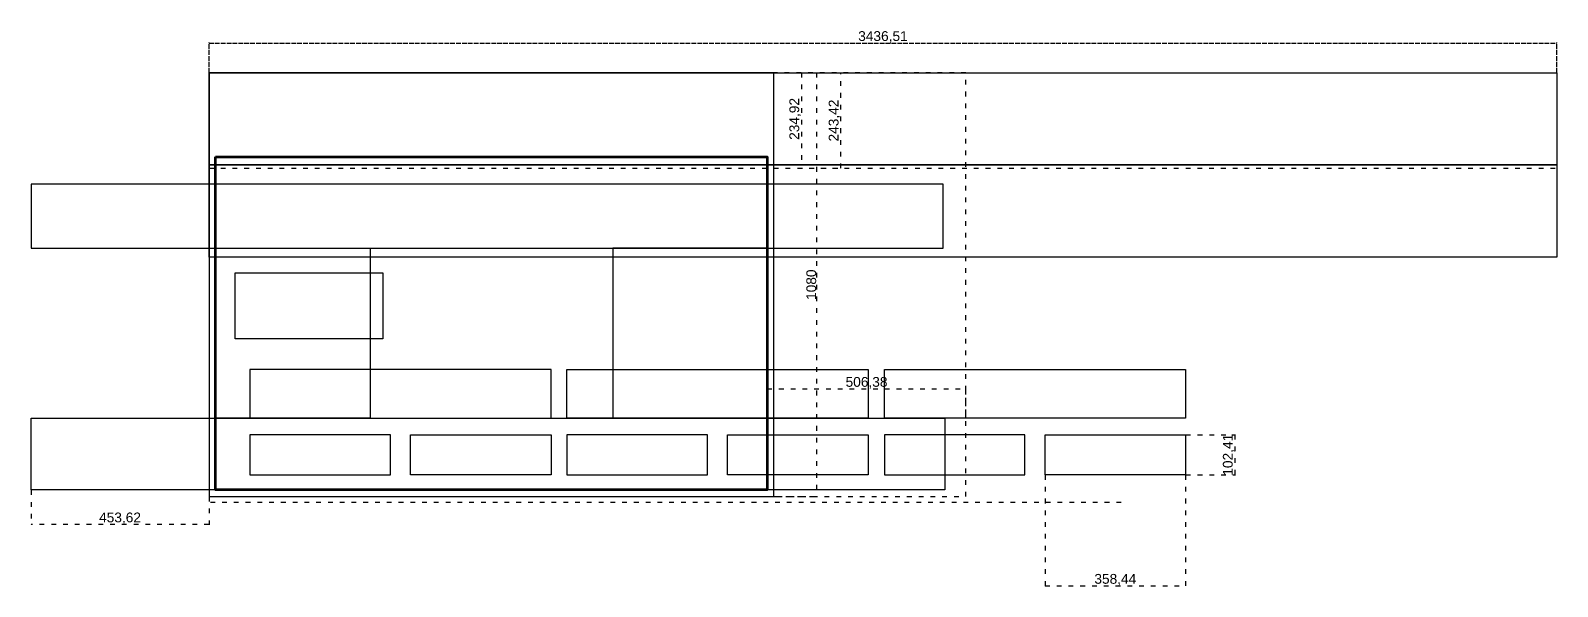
# Model space of a CAD drawing. Header units: millimetres. Extents: x 368 to 21415, y -5781 to 3895.
# Drawn here: x 15269 to 19162, y -5781 to -4364 of the extents above; entities that cross this region are included whole.
import ezdxf

# ---------------------------------------------------------------- set-up
doc = ezdxf.new("R2010")
doc.units = ezdxf.units.MM
doc.linetypes.add('ACAD_ISO02W100', pattern=[15, 12, -3])
doc.linetypes.add('ACAD_ISO03W100', pattern=[30, 12, -18])
for name, color, linetype in [('Layer4', 90, 'Continuous'), ('Layer6', 130, 'Continuous'), ('Layer8', 201, 'Continuous')]:
    doc.layers.add(name, color=color, linetype=linetype)
doc.styles.get("Standard").update_dxf_attribs({"font": 'arial.ttf'})
doc.dimstyles.new('ISO-25', dxfattribs={"dimtxt": 25, "dimasz": 2.5, "dimexe": 1.25, "dimexo": 0.625, "dimtad": 1, "dimtxsty": 'Standard', "dimblk": 'ARCHTICK', "dimcen": 2.5, "dimadec": 0, "dimazin": 0, "dimtfac": 1, "dimtmove": 0, "dimatfit": 3, "dimldrblk": 'ARCHTICK', "dimfxl": 1, "dimarcsym": 0})

# ---------------------------------------------------------------- blocks, each defined once
blk = doc.blocks.new('_ArchTick')
at = {"color": 0, "linetype": 'ByBlock', "lineweight": 30, "const_width": 0.15}
blk.add_lwpolyline([(-0.5, -0.5), (0.5, 0.5)], dxfattribs=at)
blk = doc.blocks.new('*D99')
at = {"layer": 'Defpoints', "color": 0, "linetype": 'ACAD_ISO02W100', "lineweight": 30, "transparency": 16777216}
for p in [(19160.8, -4396.4), (15724.3, -4472.1), (19160.8, -4472.1)]:
    blk.add_point(p, dxfattribs=at)
at = {"layer": 'Layer8', "color": 0, "linetype": 'ACAD_ISO02W100', "lineweight": -2, "transparency": 16777216}
for p, q in [((15724.3, -4471.5), (15724.3, -4395.2)), ((15724.3, -4396.4), (19160.8, -4396.4)), ((19160.8, -4471.5), (19160.8, -4395.2))]:
    blk.add_line(p, q, dxfattribs=at)
at = {"layer": 'Layer8', "color": 0, "linetype": 'ACAD_ISO02W100', "lineweight": -2, "transparency": 16777216, "xscale": 2.5, "yscale": 2.5, "zscale": 2.5, "rotation": 180}
blk.add_blockref('_ArchTick', (15724.3, -4396.4), dxfattribs=at)
at = {"layer": 'Layer8', "color": 0, "linetype": 'ACAD_ISO02W100', "lineweight": -2, "transparency": 16777216, "xscale": 2.5, "yscale": 2.5, "zscale": 2.5}
blk.add_blockref('_ArchTick', (19160.8, -4396.4), dxfattribs=at)
at = {"layer": 'Layer8', "color": 0, "linetype": 'ACAD_ISO02W100', "transparency": 16777216, "insert": (17442.5, -4380.8), "char_height": 25, "attachment_point": 5}
blk.add_mtext('3436,51', dxfattribs=at)
blk = doc.blocks.new('*D100')
at = {"layer": 'Defpoints', "color": 0, "linetype": 'ACAD_ISO03W100', "lineweight": 30, "transparency": 16777216}
for p in [(17164.3, -4472.1), (17164.3, -5552.1), (17273.1, -5552.1)]:
    blk.add_point(p, dxfattribs=at)
at = {"layer": 'Layer8', "color": 0, "linetype": 'ACAD_ISO03W100', "lineweight": -2, "transparency": 16777216}
for p, q in [((17164.9, -4472.1), (17274.4, -4472.1)), ((17273.1, -4472.1), (17273.1, -5552.1)), ((17164.9, -5552.1), (17274.4, -5552.1))]:
    blk.add_line(p, q, dxfattribs=at)
at = {"layer": 'Layer8', "color": 0, "linetype": 'ACAD_ISO03W100', "lineweight": -2, "transparency": 16777216, "xscale": 2.5, "yscale": 2.5, "zscale": 2.5}
for p, rotation in [((17273.1, -4472.1), 90), ((17273.1, -5552.1), 270)]:
    blk.add_blockref('_ArchTick', p, dxfattribs=dict(at, rotation=rotation))
at = {"layer": 'Layer8', "color": 0, "linetype": 'ACAD_ISO03W100', "transparency": 16777216, "insert": (17259.8, -5012.1), "char_height": 25, "attachment_point": 5, "rotation": 90}
blk.add_mtext('1080', dxfattribs=at)
blk = doc.blocks.new('*D101')
at = {"layer": 'Defpoints', "color": 0, "linetype": 'ACAD_ISO03W100', "lineweight": 30, "transparency": 16777216}
for p in [(17164.3, -4472.1), (17234.4, -4707), (19160.8, -4707)]:
    blk.add_point(p, dxfattribs=at)
at = {"layer": 'Layer8', "color": 0, "linetype": 'ACAD_ISO03W100', "lineweight": -2, "transparency": 16777216}
for p, q in [((17164.9, -4472.1), (17235.6, -4472.1)), ((17234.4, -4472.1), (17234.4, -4707)), ((19160.1, -4707), (17233.1, -4707))]:
    blk.add_line(p, q, dxfattribs=at)
at = {"layer": 'Layer8', "color": 0, "linetype": 'ACAD_ISO03W100', "lineweight": -2, "transparency": 16777216, "xscale": 2.5, "yscale": 2.5, "zscale": 2.5}
for p, rotation in [((17234.4, -4472.1), 90), ((17234.4, -4707), 270)]:
    blk.add_blockref('_ArchTick', p, dxfattribs=dict(at, rotation=rotation))
at = {"layer": 'Layer8', "color": 0, "linetype": 'ACAD_ISO03W100', "lineweight": 30, "transparency": 16777216, "insert": (17218.7, -4589.6), "char_height": 25, "attachment_point": 5, "rotation": 90}
blk.add_mtext('234,92', dxfattribs=at)
blk = doc.blocks.new('*D102')
at = {"layer": 'Defpoints', "color": 0, "linetype": 'ACAD_ISO03W100', "lineweight": 30, "transparency": 16777216}
for p in [(18214.1, -5394.3), (18214.1, -5496.7), (18339.6, -5496.7)]:
    blk.add_point(p, dxfattribs=at)
at = {"layer": 'Layer8', "color": 0, "linetype": 'ACAD_ISO03W100', "lineweight": -2, "transparency": 16777216}
for p, q in [((18214.8, -5394.3), (18340.9, -5394.3)), ((18339.6, -5394.3), (18339.6, -5496.7)), ((18214.8, -5496.7), (18340.9, -5496.7))]:
    blk.add_line(p, q, dxfattribs=at)
at = {"layer": 'Layer8', "color": 0, "linetype": 'ACAD_ISO03W100', "lineweight": -2, "transparency": 16777216, "xscale": 2.5, "yscale": 2.5, "zscale": 2.5}
for p, rotation in [((18339.6, -5394.3), 90), ((18339.6, -5496.7), 270)]:
    blk.add_blockref('_ArchTick', p, dxfattribs=dict(at, rotation=rotation))
at = {"layer": 'Layer8', "color": 0, "linetype": 'ACAD_ISO03W100', "lineweight": 30, "transparency": 16777216, "insert": (18324, -5445.5), "char_height": 25, "attachment_point": 5, "rotation": 90}
blk.add_mtext('102,41', dxfattribs=at)
blk = doc.blocks.new('*D103')
at = {"layer": 'Defpoints', "color": 0, "linetype": 'ACAD_ISO03W100', "lineweight": 30, "transparency": 16777216}
for p in [(17855.7, -5496.7), (18214.1, -5496.7), (18214.1, -5779.7)]:
    blk.add_point(p, dxfattribs=at)
at = {"layer": 'Layer8', "color": 0, "linetype": 'ACAD_ISO03W100', "lineweight": -2, "transparency": 16777216}
for p, q in [((17855.7, -5497.3), (17855.7, -5781)), ((18214.1, -5497.3), (18214.1, -5781)), ((17855.7, -5779.7), (18214.1, -5779.7))]:
    blk.add_line(p, q, dxfattribs=at)
at = {"layer": 'Layer8', "color": 0, "linetype": 'ACAD_ISO03W100', "lineweight": -2, "transparency": 16777216, "xscale": 2.5, "yscale": 2.5, "zscale": 2.5, "rotation": 180}
blk.add_blockref('_ArchTick', (17855.7, -5779.7), dxfattribs=at)
at = {"layer": 'Layer8', "color": 0, "linetype": 'ACAD_ISO03W100', "lineweight": -2, "transparency": 16777216, "xscale": 2.5, "yscale": 2.5, "zscale": 2.5}
blk.add_blockref('_ArchTick', (18214.1, -5779.7), dxfattribs=at)
at = {"layer": 'Layer8', "color": 0, "linetype": 'ACAD_ISO03W100', "lineweight": 30, "transparency": 16777216, "insert": (18034.9, -5764.1), "char_height": 25, "attachment_point": 5}
blk.add_mtext('358,44', dxfattribs=at)
blk = doc.blocks.new('*D104')
at = {"layer": 'Defpoints', "color": 0, "linetype": 'ACAD_ISO03W100', "lineweight": 30, "transparency": 16777216}
for p in [(15270.6, -5535.2), (15724.3, -5552.1), (15270.6, -5623.3)]:
    blk.add_point(p, dxfattribs=at)
at = {"layer": 'Layer8', "color": 0, "linetype": 'ACAD_ISO03W100', "lineweight": -2, "transparency": 16777216}
for p, q in [((15270.6, -5535.9), (15270.6, -5624.5)), ((15724.3, -5552.7), (15724.3, -5624.5)), ((15724.3, -5623.3), (15270.6, -5623.3))]:
    blk.add_line(p, q, dxfattribs=at)
at = {"layer": 'Layer8', "color": 0, "linetype": 'ACAD_ISO03W100', "lineweight": -2, "transparency": 16777216, "xscale": 2.5, "yscale": 2.5, "zscale": 2.5, "rotation": 180}
blk.add_blockref('_ArchTick', (15270.6, -5623.3), dxfattribs=at)
at = {"layer": 'Layer8', "color": 0, "linetype": 'ACAD_ISO03W100', "lineweight": -2, "transparency": 16777216, "xscale": 2.5, "yscale": 2.5, "zscale": 2.5}
blk.add_blockref('_ArchTick', (15724.3, -5623.3), dxfattribs=at)
at = {"layer": 'Layer8', "color": 0, "linetype": 'ACAD_ISO03W100', "lineweight": 30, "transparency": 16777216, "insert": (15497.4, -5607.6), "char_height": 25, "attachment_point": 5}
blk.add_mtext('453,62', dxfattribs=at)
blk = doc.blocks.new('*D105')
at = {"layer": 'Defpoints', "color": 0, "linetype": 'ACAD_ISO03W100', "lineweight": 30, "transparency": 16777216}
for p in [(17224.9, -4472.1), (17334.7, -4472.1), (17224.9, -4715.5)]:
    blk.add_point(p, dxfattribs=at)
at = {"layer": 'Layer8', "color": 0, "linetype": 'ACAD_ISO03W100', "lineweight": -2, "transparency": 16777216}
for p, q in [((17225.5, -4472.1), (17335.9, -4472.1)), ((17334.7, -4715.5), (17334.7, -4472.1)), ((17225.5, -4715.5), (17335.9, -4715.5))]:
    blk.add_line(p, q, dxfattribs=at)
at = {"layer": 'Layer8', "color": 0, "linetype": 'ACAD_ISO03W100', "lineweight": -2, "transparency": 16777216, "xscale": 2.5, "yscale": 2.5, "zscale": 2.5}
for p, rotation in [((17334.7, -4472.1), 90), ((17334.7, -4715.5), 270)]:
    blk.add_blockref('_ArchTick', p, dxfattribs=dict(at, rotation=rotation))
at = {"layer": 'Layer8', "color": 0, "linetype": 'ACAD_ISO03W100', "lineweight": 30, "transparency": 16777216, "insert": (17319, -4593.8), "char_height": 25, "attachment_point": 5, "rotation": 90}
blk.add_mtext('243,42', dxfattribs=at)
blk = doc.blocks.new('*D106')
at = {"layer": 'Defpoints', "color": 0, "linetype": 'ACAD_ISO03W100', "lineweight": 30, "transparency": 16777216}
for p in [(17653.8, -5277.7), (17147.4, -5352.4), (17653.8, -5352.4)]:
    blk.add_point(p, dxfattribs=at)
at = {"layer": 'Layer8', "color": 0, "linetype": 'ACAD_ISO03W100', "lineweight": -2, "transparency": 16777216}
for p, q in [((17147.4, -5351.8), (17147.4, -5276.5)), ((17147.4, -5277.7), (17653.8, -5277.7)), ((17653.8, -5351.8), (17653.8, -5276.5))]:
    blk.add_line(p, q, dxfattribs=at)
at = {"layer": 'Layer8', "color": 0, "linetype": 'ACAD_ISO03W100', "lineweight": -2, "transparency": 16777216, "xscale": 2.5, "yscale": 2.5, "zscale": 2.5, "rotation": 180}
blk.add_blockref('_ArchTick', (17147.4, -5277.7), dxfattribs=at)
at = {"layer": 'Layer8', "color": 0, "linetype": 'ACAD_ISO03W100', "lineweight": -2, "transparency": 16777216, "xscale": 2.5, "yscale": 2.5, "zscale": 2.5}
blk.add_blockref('_ArchTick', (17653.8, -5277.7), dxfattribs=at)
at = {"layer": 'Layer8', "color": 0, "linetype": 'ACAD_ISO03W100', "lineweight": 30, "transparency": 16777216, "insert": (17400.6, -5262.1), "char_height": 25, "attachment_point": 5}
blk.add_mtext('506,38', dxfattribs=at)

msp = doc.modelspace()

# ---------------------------------------------------------------- linework, layer by layer
at = {"color": 7, "lineweight": 30, "true_color": 0xffffff}
msp.add_lwpolyline([(15791.361, -4982.21), (16167.229, -4982.21), (16167.229, -5150.009), (15791.361, -5150.009)], close=True, dxfattribs=at)
at = {"lineweight": 30}
for points in [[(15828.374, -5352.613), (16596.451, -5352.613), (16596.451, -5227.999), (15828.374, -5227.999)], [(17404.567, -5352.613), (16636.491, -5352.613), (16636.491, -5227.999), (17404.567, -5227.999)], [(18214.137, -5352.613), (17446.06, -5352.613), (17446.06, -5227.999), (18214.137, -5227.999)], [(15828.374, -5496.716), (16186.81, -5496.716), (16186.81, -5394.306), (15828.374, -5394.306)], [(16596.451, -5496.716), (16238.015, -5496.716), (16238.015, -5394.306), (16596.451, -5394.306)], [(16636.491, -5496.716), (16994.926, -5496.716), (16994.926, -5394.306), (16636.491, -5394.306)], [(17404.567, -5496.716), (17046.131, -5496.716), (17046.131, -5394.306), (17404.567, -5394.306)], [(17446.06, -5496.716), (17804.496, -5496.716), (17804.496, -5394.306), (17446.06, -5394.306)], [(18214.137, -5496.716), (17855.701, -5496.716), (17855.701, -5394.306), (18214.137, -5394.306)]]:
    msp.add_lwpolyline(points, close=True, dxfattribs=at)
at = {"layer": 'Layer4', "color": 5, "lineweight": 30}
msp.add_lwpolyline([(15724.252, -4472.104), (19160.758, -4472.104), (19160.758, -4707.022), (15724.252, -4707.022)], close=True, dxfattribs=at)
at = {"layer": 'Layer4', "lineweight": 30}
msp.add_lwpolyline([(15724.252, -4707.022), (19160.758, -4707.022), (19160.758, -4941.939), (15724.252, -4941.939)], close=True, dxfattribs=at)
at = {"layer": 'Layer4', "color": 215, "lineweight": 60, "true_color": 0xa953a0}
msp.add_lwpolyline([(15741.127, -4685.854), (17147.377, -4685.854), (17147.377, -5535.229), (15741.127, -5535.229)], close=True, dxfattribs=at)
at = {"layer": 'Layer4', "color": 52, "lineweight": 30, "true_color": 0xc8c92d}
for points in [[(17596.185, -4756.167), (15270.629, -4756.167), (15270.629, -4919.292), (17596.185, -4919.292)], [(15741.127, -4919.292), (16134.877, -4919.292), (16134.877, -5352.417), (15741.127, -5352.417)], [(17147.377, -4919.292), (16753.627, -4919.292), (16753.627, -5352.417), (17147.377, -5352.417)], [(15270.629, -5352.417), (17600.448, -5352.417), (17600.448, -5535.229), (15270.629, -5535.229)]]:
    msp.add_lwpolyline(points, close=True, dxfattribs=at)
at = {"layer": 'Layer6', "lineweight": 30}
msp.add_lwpolyline([(15724.252, -5552.104), (17164.252, -5552.104), (17164.252, -4472.104), (15724.252, -4472.104)], close=True, dxfattribs=at)
at = {"layer": 'Layer8', "color": 242, "linetype": 'ACAD_ISO03W100', "lineweight": 30, "true_color": 0xcd2027}
for p, q in [((17653.754, -4472.104), (16693.754, -4472.104)), ((17653.754, -5552.104), (17653.754, -4472.104)), ((15724.252, -4715.523), (19160.758, -4715.523)), ((15727.703, -5565.952), (18058.105, -5565.952)), ((15733.754, -5552.104), (17653.754, -5552.104))]:
    msp.add_line(p, q, dxfattribs=at)
at = {"layer": 'Layer8', "color": 7, "lineweight": 30, "true_color": 0xffffff}
msp.add_line((16134.877, -4975.542), (16134.877, -5031.792), dxfattribs=at)

# ---------------------------------------------------------------- dimensions: what is measured, and where the dimension line sits
at = {"layer": 'Layer8', "linetype": 'ACAD_ISO02W100'}
dim = msp.add_linear_dim(base=(19160.758, -4396.448), p1=(15724.252, -4472.104), p2=(19160.758, -4472.104), dimstyle='ISO-25', dxfattribs=at)
dim.commit()
dim.dimension.update_dxf_attribs({"geometry": '*D99', "text_midpoint": (17442.505, -4380.799)})
at = {"layer": 'Layer8', "linetype": 'ACAD_ISO03W100'}
dim = msp.add_linear_dim(base=(17273.146, -5552.104), p1=(17164.252, -4472.104), p2=(17164.252, -5552.104), angle=90, dimstyle='ISO-25', dxfattribs=at)
dim.commit()
dim.dimension.update_dxf_attribs({"geometry": '*D100', "text_midpoint": (17259.757, -5012.104)})
at = {"layer": 'Layer8', "color": 6, "linetype": 'ACAD_ISO03W100', "lineweight": 30}
for base, p1, p2, picture, middle in [((17234.378, -4707.022), (17164.252, -4472.104), (19160.758, -4707.022), '*D101', (17218.729, -4589.563)), ((18339.62, -5496.716), (18214.137, -5394.306), (18214.137, -5496.716), '*D102', (18323.971, -5445.511))]:
    dim = msp.add_linear_dim(base=base, p1=p1, p2=p2, angle=90, dimstyle='ISO-25', dxfattribs=at)
    dim.commit()
    dim.dimension.update_dxf_attribs({"geometry": picture, "text_midpoint": middle})
at = {"layer": 'Layer8', "color": 242, "linetype": 'ACAD_ISO03W100', "lineweight": 30, "true_color": 0xcd2027}
dim = msp.add_linear_dim(base=(17334.692, -4472.104), p1=(17224.891, -4715.523), p2=(17224.891, -4472.104), angle=90, dimstyle='ISO-25', dxfattribs=at)
dim.commit()
dim.dimension.update_dxf_attribs({"geometry": '*D105', "text_midpoint": (17319.043, -4593.814)})
dim = msp.add_linear_dim(base=(17653.754, -5277.717), p1=(17147.377, -5352.417), p2=(17653.754, -5352.417), dimstyle='ISO-25', dxfattribs=at)
dim.commit()
dim.dimension.update_dxf_attribs({"geometry": '*D106', "text_midpoint": (17400.566, -5262.068)})
at = {"layer": 'Layer8', "color": 6, "linetype": 'ACAD_ISO03W100', "lineweight": 30}
for base, p1, p2, picture, middle in [((18214.137, -5779.724), (17855.701, -5496.716), (18214.137, -5496.716), '*D103', (18034.919, -5764.075)), ((15270.629, -5623.28), (15724.252, -5552.104), (15270.629, -5535.229), '*D104', (15497.441, -5607.632))]:
    dim = msp.add_linear_dim(base=base, p1=p1, p2=p2, dimstyle='ISO-25', dxfattribs=at)
    dim.commit()
    dim.dimension.update_dxf_attribs({"geometry": picture, "text_midpoint": middle})

doc.saveas('drawing.dxf')
